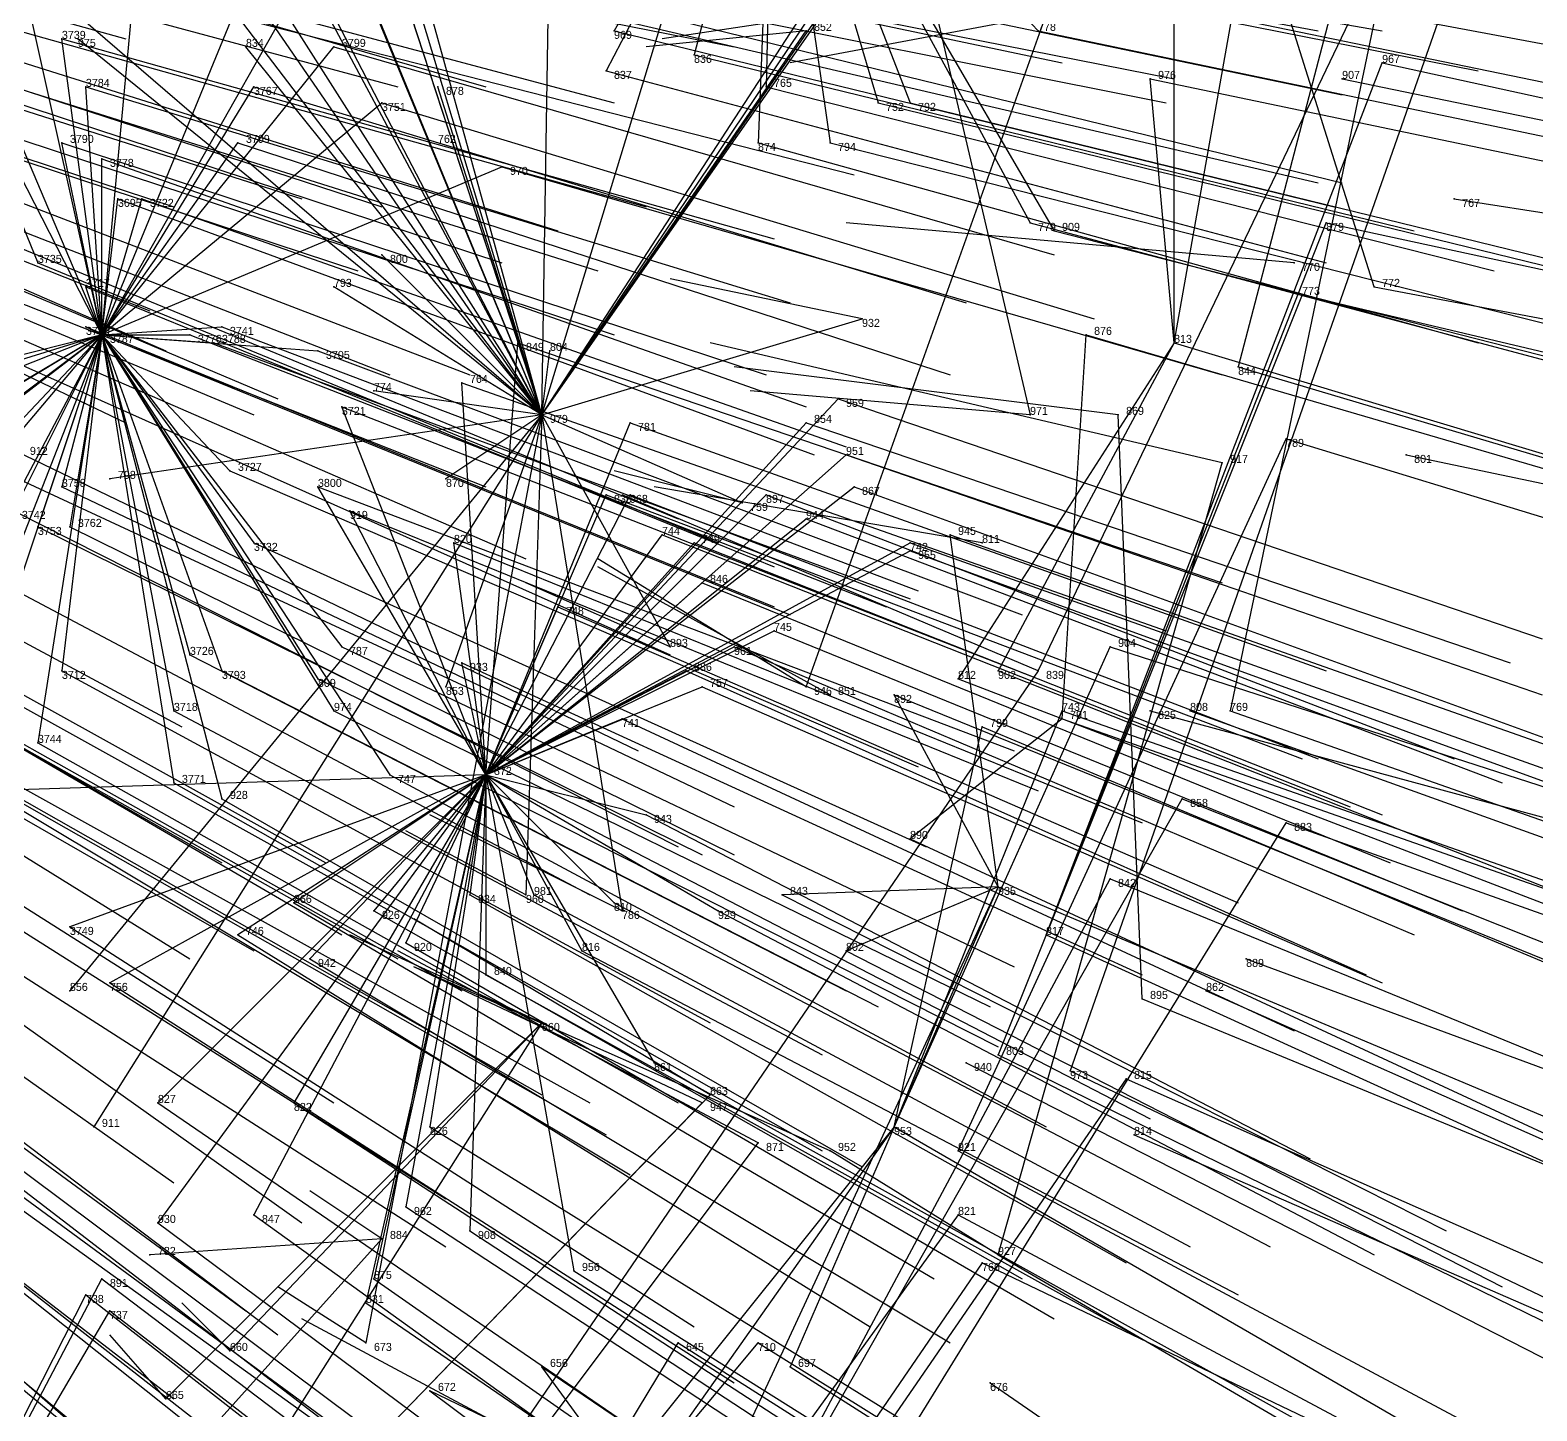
# Model space of a CAD drawing. Extents: x -0.5 to 0.59, y -0.5 to 0.58.
# Drawn here: x 0.304 to 0.4923, y -0.2595 to -0.0869 of the extents above; entities that cross this region are included whole.
import ezdxf

# ---------------------------------------------------------------- set-up
doc = ezdxf.new("R2010")
doc.units = 0
for name, color, linetype in [('Clients', 3, 'CONTINUOUS'), ('Facilities', 3, 'CONTINUOUS'), ('Facilities_lines', 3, 'CONTINUOUS'), ('Normals', 1, 'CONTINUOUS'), ('Source_points', 5, 'CONTINUOUS'), ('Text', 3, 'CONTINUOUS')]:
    doc.layers.add(name, color=color, linetype=linetype)

msp = doc.modelspace()

# ---------------------------------------------------------------- linework, layer by layer
at = {"layer": 'Clients', "color": 5}
for p in [(0.308, -0.088, -0.801), (0.31, -0.088, -1.25), (0.377, -0.087, -0.967), (0.401, -0.087, -1.25), (0.43, -0.087, -1.097), (0.331, -0.089, -1.25), (0.342, -0.089, -0.884), (0.387, -0.09, -0.992), (0.376, -0.092, -0.969), (0.473, -0.091, -1.204), (0.311, -0.094, -0.811), (0.332, -0.094, -0.862), (0.355, -0.094, -1.25), (0.396, -0.094, -1.018), (0.444, -0.093, -1.134), (0.348, -0.096, -0.902), (0.41, -0.096, -1.054), (0.414, -0.096, -1.063), (0.308, -0.101, -0.811), (0.33, -0.101, -0.863), (0.354, -0.101, -1.25), (0.395, -0.101, -1.019), (0.404, -0.101, -1.042), (0.313, -0.103, -0.825), (0.363, -0.104, -0.946), (0.315, -0.108, -0.832), (0.318, -0.108, -0.84), (0.429, -0.111, -1.109), (0.466, -0.111, -1.197), (0.432, -0.112, -1.116), (0.305, -0.116, -0.815), (0.348, -0.115, -1.25), (0.311, -0.119, -0.831), (0.342, -0.119, -1.25), (0.311, -0.124, -0.837), (0.328, -0.124, -0.877), (0.408, -0.123, -1.25), (0.324, -0.125, -0.869), (0.327, -0.126, -0.876), (0.365, -0.126, -0.966), (0.436, -0.125, -1.134), (0.34, -0.127, -0.908), (0.369, -0.127, -1.25), (0.455, -0.129, -1.182), (0.358, -0.131, -0.953), (0.347, -0.132, -1.25), (0.405, -0.133, -1.067), (0.343, -0.134, -0.92), (0.429, -0.135, -1.25), (0.44, -0.135, -1.25), (0.379, -0.136, -1.007), (0.401, -0.136, -1.058), (0.461, -0.138, -1.203), (0.406, -0.14, -1.073), (0.453, -0.141, -1.25), (0.314, -0.143, -1.25), (0.329, -0.142, -0.897), (0.356, -0.143, -1.25), (0.308, -0.144, -0.85), (0.34, -0.144, -0.923), (0.407, -0.144, -1.081), (0.376, -0.145, -1.008), (0.379, -0.145, -1.014), (0.393, -0.146, -1.25), (0.396, -0.145, -1.053), (0.344, -0.147, -0.935), (0.401, -0.148, -1.068), (0.305, -0.149, -0.848), (0.309, -0.149, -0.858), (0.383, -0.15, -1.028), (0.419, -0.15, -1.113), (0.332, -0.151, -0.911), (0.357, -0.151, -0.969), (0.387, -0.151, -1.039), (0.414, -0.151, -1.101), (0.414, -0.152, -1.104), (0.388, -0.156, -1.046), (0.37, -0.159, -1.008), (0.397, -0.162, -1.071), (0.324, -0.165, -0.908), (0.343, -0.164, -0.951), (0.384, -0.164, -1.25), (0.392, -0.164, -1.061), (0.439, -0.164, -1.171), (0.308, -0.167, -0.876), (0.328, -0.167, -0.92), (0.358, -0.166, -0.987), (0.386, -0.167, -1.052), (0.425, -0.167, -1.141), (0.34, -0.168, -0.948), (0.356, -0.169, -1.25), (0.388, -0.169, -1.059), (0.42, -0.168, -1.13), (0.412, -0.17, -1.114), (0.322, -0.172, -0.911), (0.342, -0.172, -0.957), (0.378, -0.173, -1.039), (0.433, -0.172, -1.164), (0.454, -0.172, -1.212), (0.423, -0.174, -1.144), (0.305, -0.176, -0.88), (0.349, -0.18, -0.982), (0.322, -0.181, -0.923), (0.328, -0.183, -0.939), (0.448, -0.183, -1.211), (0.381, -0.185, -1.059), (0.461, -0.186, -1.244), (0.414, -0.188, -1.137), (0.439, -0.193, -1.199), (0.359, -0.195, -1.022), (0.366, -0.195, -1.25), (0.367, -0.195, -1.038), (0.398, -0.195, -1.109), (0.337, -0.196, -0.973), (0.347, -0.197, -0.999), (0.377, -0.196, -1.062), (0.378, -0.197, -1.25), (0.39, -0.197, -1.091), (0.309, -0.199, -0.918), (0.33, -0.2, -0.965), (0.351, -0.201, -1.012), (0.339, -0.203, -0.988), (0.373, -0.202, -1.059), (0.406, -0.202, -1.133), (0.361, -0.205, -1.038), (0.309, -0.207, -1.25), (0.314, -0.206, -0.939), (0.382, -0.216, -1.097), (0.425, -0.215, -1.191), (0.434, -0.217, -1.213), (0.389, -0.22, -1.25), (0.32, -0.221, -0.971), (0.337, -0.221, -1.006), (0.388, -0.221, -1.25), (0.312, -0.224, -1.25), (0.354, -0.224, -1.047), (0.395, -0.226, -1.25), (0.404, -0.227, -1.25), (0.332, -0.235, -1.017), (0.351, -0.234, -1.056), (0.32, -0.236, -0.993), (0.359, -0.237, -1.076), (0.319, -0.24, -1.25), (0.372, -0.242, -1.109), (0.313, -0.243, -0.991), (0.347, -0.243, -1.058), (0.311, -0.245, -0.99), (0.346, -0.246, -1.06), (0.314, -0.247, -0.999), (0.329, -0.252, -1.25), (0.346, -0.251, -1.25), (0.385, -0.251, -1.15), (0.395, -0.251, -1.169), (0.368, -0.254, -1.119), (0.399, -0.254, -1.183), (0.354, -0.257, -1.093), (0.321, -0.258, -1.25)]:
    msp.add_point(p, dxfattribs=at)
at = {"layer": 'Facilities', "color": 3}
for p in [(0.468, -0.093, -1.192), (0.482, -0.108, -1.236), (0.462, -0.116, -1.25), (0.463, -0.12, -1.196), (0.472, -0.119, -1.218), (0.313, -0.125, -0.843), (0.447, -0.126, -1.161), (0.368, -0.135, -1.25), (0.476, -0.14, -1.241), (0.423, -0.151, -1.25), (0.43, -0.167, -1.25), (0.401, -0.169, -1.25), (0.404, -0.17, -1.25), (0.433, -0.173, -1.166), (0.444, -0.172, -1.191), (0.449, -0.172, -1.25), (0.361, -0.18, -1.008), (0.425, -0.194, -1.167), (0.431, -0.2, -1.187), (0.456, -0.203, -1.247), (0.451, -0.207, -1.25), (0.443, -0.208, -1.224), (0.368, -0.211, -1.25), (0.421, -0.216, -1.184), (0.441, -0.218, -1.23), (0.412, -0.224, -1.172), (0.442, -0.225, -1.238), (0.42, -0.227, -1.192), (0.42, -0.235, -1.203), (0.348, -0.238, -1.25), (0.423, -0.241, -1.25), (0.425, -0.24, -1.219), (0.424, -0.256, -1.238)]:
    msp.add_point(p, dxfattribs=at)
at = {"layer": 'Facilities_lines', "color": 3}
for p, q in [((0.368, -0.135, -1.25), (0.309, 0.045, -1.25)), ((0.368, -0.135, -1.25), (0.285, 0.02, -1.25)), ((0.393, 0.019, -1.25), (0.429, -0.135, -1.25)), ((0.368, -0.135, -1.25), (0.293, 0.009, -1.25)), ((0.368, -0.135, -1.25), (0.313, -0.002, -1.25)), ((0.368, -0.135, -1.25), (0.324, -0.028, -1.25)), ((0.482, -0.038, -1.209), (0.454, -0.172, -1.212)), ((0.478, -0.041, -1.198), (0.455, -0.129, -1.182)), ((0.43, -0.167, -1.25), (0.487, -0.048, -1.224)), ((0.368, -0.135, -1.25), (0.342, -0.049, -1.25)), ((0.472, -0.119, -1.218), (0.45, -0.049, -1.25)), ((0.313, -0.125, -0.843), (0.343, -0.052, -0.868)), ((0.397, -0.052, -1.002), (0.376, -0.092, -0.969)), ((0.397, -0.052, -1.002), (0.377, -0.087, -0.967)), ((0.397, -0.052, -1.002), (0.387, -0.09, -0.992)), ((0.397, -0.052, -1.002), (0.395, -0.101, -1.019)), ((0.397, -0.052, -1.002), (0.396, -0.094, -1.018)), ((0.397, -0.052, -1.002), (0.41, -0.096, -1.054)), ((0.397, -0.052, -1.002), (0.43, -0.087, -1.097)), ((0.397, -0.052, -1.002), (0.429, -0.111, -1.109)), ((0.397, -0.052, -1.002), (0.414, -0.096, -1.063)), ((0.397, -0.052, -1.002), (0.404, -0.101, -1.042)), ((0.397, -0.052, -1.002), (0.432, -0.112, -1.116)), ((0.368, -0.135, -1.25), (0.347, -0.059, -1.25)), ((0.488, -0.063, -1.23), (0.434, -0.217, -1.213)), ((0.447, -0.126, -1.161), (0.458, -0.064, -1.155)), ((0.313, -0.125, -0.843), (0.288, -0.066, -0.738)), ((0.368, -0.135, -1.25), (0.389, -0.066, -1.25)), ((0.313, -0.125, -0.843), (0.301, -0.071, -0.773)), ((0.287, -0.072, -0.739), (0.305, -0.116, -0.815)), ((0.313, -0.125, -0.843), (0.343, -0.072, -0.876)), ((0.368, -0.135, -1.25), (0.369, -0.072, -1.25)), ((0.368, -0.135, -1.25), (0.326, -0.074, -1.25)), ((0.368, -0.135, -1.25), (0.407, -0.075, -1.25)), ((0.368, -0.135, -1.25), (0.323, -0.076, -1.25)), ((0.368, -0.135, -1.25), (0.407, -0.077, -1.25)), ((0.368, -0.135, -1.25), (0.303, -0.079, -1.25)), ((0.368, -0.135, -1.25), (0.333, -0.08, -1.25)), ((0.447, -0.126, -1.161), (0.447, -0.08, -1.136)), ((0.313, -0.125, -0.843), (0.317, -0.082, -0.818)), ((0.313, -0.125, -0.843), (0.292, -0.084, -0.759)), ((0.368, -0.135, -1.25), (0.351, -0.083, -1.25)), ((0.368, -0.135, -1.25), (0.404, -0.083, -1.25)), ((0.368, -0.135, -1.25), (0.403, -0.085, -1.25)), ((0.401, -0.169, -1.25), (0.431, -0.085, -1.25)), ((0.313, -0.125, -0.843), (0.308, -0.088, -0.801)), ((0.368, -0.135, -1.25), (0.31, -0.088, -1.25)), ((0.368, -0.135, -1.25), (0.401, -0.087, -1.25)), ((0.313, -0.125, -0.843), (0.342, -0.089, -0.884)), ((0.368, -0.135, -1.25), (0.331, -0.089, -1.25)), ((0.431, -0.2, -1.187), (0.473, -0.091, -1.204)), ((0.313, -0.125, -0.843), (0.311, -0.094, -0.811)), ((0.313, -0.125, -0.843), (0.332, -0.094, -0.862)), ((0.368, -0.135, -1.25), (0.355, -0.094, -1.25)), ((0.447, -0.126, -1.161), (0.444, -0.093, -1.134)), ((0.313, -0.125, -0.843), (0.348, -0.096, -0.902)), ((0.313, -0.125, -0.843), (0.308, -0.101, -0.811)), ((0.313, -0.125, -0.843), (0.33, -0.101, -0.863)), ((0.368, -0.135, -1.25), (0.354, -0.101, -1.25)), ((0.313, -0.125, -0.843), (0.313, -0.103, -0.825)), ((0.313, -0.125, -0.843), (0.363, -0.104, -0.946)), ((0.313, -0.125, -0.843), (0.318, -0.108, -0.84)), ((0.313, -0.125, -0.843), (0.315, -0.108, -0.832)), ((0.431, -0.2, -1.187), (0.466, -0.111, -1.197)), ((0.368, -0.135, -1.25), (0.348, -0.115, -1.25)), ((0.313, -0.125, -0.843), (0.311, -0.119, -0.831)), ((0.368, -0.135, -1.25), (0.342, -0.119, -1.25)), ((0.463, -0.12, -1.196), (0.425, -0.215, -1.191)), ((0.313, -0.125, -0.843), (0.311, -0.124, -0.837)), ((0.313, -0.125, -0.843), (0.328, -0.124, -0.877)), ((0.368, -0.135, -1.25), (0.408, -0.123, -1.25)), ((0.313, -0.125, -0.843), (0.248, -0.145, -0.719)), ((0.313, -0.125, -0.843), (0.26, -0.146, -0.746)), ((0.313, -0.125, -0.843), (0.264, -0.154, -0.763)), ((0.313, -0.125, -0.843), (0.268, -0.152, -0.772)), ((0.313, -0.125, -0.843), (0.27, -0.158, -0.781)), ((0.313, -0.125, -0.843), (0.278, -0.162, -0.804)), ((0.313, -0.125, -0.843), (0.281, -0.133, -0.778)), ((0.313, -0.125, -0.843), (0.287, -0.174, -0.84)), ((0.313, -0.125, -0.843), (0.291, -0.151, -0.821)), ((0.313, -0.125, -0.843), (0.293, -0.176, -0.855)), ((0.313, -0.125, -0.843), (0.295, -0.179, -0.863)), ((0.313, -0.125, -0.843), (0.297, -0.137, -0.817)), ((0.313, -0.125, -0.843), (0.302, -0.147, -0.841)), ((0.313, -0.125, -0.843), (0.305, -0.176, -0.88)), ((0.313, -0.125, -0.843), (0.305, -0.149, -0.848)), ((0.313, -0.125, -0.843), (0.308, -0.167, -0.876)), ((0.313, -0.125, -0.843), (0.308, -0.144, -0.85)), ((0.313, -0.125, -0.843), (0.309, -0.149, -0.858)), ((0.313, -0.125, -0.843), (0.349, -0.18, -0.982)), ((0.313, -0.125, -0.843), (0.328, -0.183, -0.939)), ((0.313, -0.125, -0.843), (0.342, -0.172, -0.957)), ((0.313, -0.125, -0.843), (0.34, -0.127, -0.908)), ((0.313, -0.125, -0.843), (0.322, -0.181, -0.923)), ((0.313, -0.125, -0.843), (0.343, -0.164, -0.951)), ((0.313, -0.125, -0.843), (0.34, -0.168, -0.948)), ((0.313, -0.125, -0.843), (0.322, -0.172, -0.911)), ((0.313, -0.125, -0.843), (0.324, -0.165, -0.908)), ((0.313, -0.125, -0.843), (0.329, -0.142, -0.897)), ((0.313, -0.125, -0.843), (0.332, -0.151, -0.911)), ((0.313, -0.125, -0.843), (0.324, -0.125, -0.869)), ((0.313, -0.125, -0.843), (0.327, -0.126, -0.876)), ((0.313, -0.125, -0.843), (0.328, -0.167, -0.92)), ((0.361, -0.18, -1.008), (0.365, -0.126, -0.966)), ((0.447, -0.126, -1.161), (0.42, -0.168, -1.13)), ((0.447, -0.126, -1.161), (0.425, -0.167, -1.141)), ((0.433, -0.173, -1.166), (0.436, -0.125, -1.134)), ((0.368, -0.135, -1.25), (0.369, -0.127, -1.25)), ((0.361, -0.18, -1.008), (0.358, -0.131, -0.953)), ((0.368, -0.135, -1.25), (0.347, -0.132, -1.25)), ((0.361, -0.18, -1.008), (0.405, -0.133, -1.067)), ((0.368, -0.135, -1.25), (0.309, -0.207, -1.25)), ((0.368, -0.135, -1.25), (0.312, -0.224, -1.25)), ((0.368, -0.135, -1.25), (0.314, -0.143, -1.25)), ((0.361, -0.18, -1.008), (0.343, -0.134, -0.92)), ((0.368, -0.135, -1.25), (0.346, -0.251, -1.25)), ((0.368, -0.135, -1.25), (0.356, -0.143, -1.25)), ((0.368, -0.135, -1.25), (0.356, -0.169, -1.25)), ((0.368, -0.135, -1.25), (0.366, -0.195, -1.25)), ((0.368, -0.135, -1.25), (0.378, -0.197, -1.25)), ((0.368, -0.135, -1.25), (0.384, -0.164, -1.25)), ((0.368, -0.135, -1.25), (0.393, -0.146, -1.25)), ((0.443, -0.208, -1.224), (0.44, -0.135, -1.25)), ((0.361, -0.18, -1.008), (0.379, -0.136, -1.007)), ((0.361, -0.18, -1.008), (0.401, -0.136, -1.058)), ((0.42, -0.227, -1.192), (0.461, -0.138, -1.203)), ((0.361, -0.18, -1.008), (0.406, -0.14, -1.073)), ((0.425, -0.24, -1.219), (0.453, -0.141, -1.25)), ((0.361, -0.18, -1.008), (0.34, -0.144, -0.923)), ((0.361, -0.18, -1.008), (0.407, -0.144, -1.081)), ((0.361, -0.18, -1.008), (0.376, -0.145, -1.008)), ((0.361, -0.18, -1.008), (0.396, -0.145, -1.053)), ((0.361, -0.18, -1.008), (0.379, -0.145, -1.014)), ((0.361, -0.18, -1.008), (0.344, -0.147, -0.935)), ((0.361, -0.18, -1.008), (0.401, -0.148, -1.068)), ((0.361, -0.18, -1.008), (0.383, -0.15, -1.028)), ((0.425, -0.194, -1.167), (0.419, -0.15, -1.113)), ((0.361, -0.18, -1.008), (0.357, -0.151, -0.969)), ((0.361, -0.18, -1.008), (0.414, -0.151, -1.101)), ((0.361, -0.18, -1.008), (0.387, -0.151, -1.039)), ((0.361, -0.18, -1.008), (0.414, -0.152, -1.104)), ((0.361, -0.18, -1.008), (0.388, -0.156, -1.046)), ((0.361, -0.18, -1.008), (0.37, -0.159, -1.008)), ((0.361, -0.18, -1.008), (0.397, -0.162, -1.071)), ((0.361, -0.18, -1.008), (0.392, -0.164, -1.061)), ((0.412, -0.224, -1.172), (0.439, -0.164, -1.171)), ((0.43, -0.167, -1.25), (0.348, -0.287, -1.25)), ((0.361, -0.18, -1.008), (0.358, -0.166, -0.987)), ((0.361, -0.18, -1.008), (0.386, -0.167, -1.052)), ((0.361, -0.18, -1.008), (0.388, -0.169, -1.059)), ((0.425, -0.194, -1.167), (0.412, -0.17, -1.114)), ((0.361, -0.18, -1.008), (0.378, -0.173, -1.039)), ((0.412, -0.224, -1.172), (0.433, -0.172, -1.164)), ((0.433, -0.173, -1.166), (0.414, -0.188, -1.137)), ((0.412, -0.224, -1.172), (0.423, -0.174, -1.144)), ((0.361, -0.18, -1.008), (0.299, -0.182, -0.875)), ((0.361, -0.18, -1.008), (0.309, -0.199, -0.918)), ((0.361, -0.18, -1.008), (0.314, -0.206, -0.939)), ((0.361, -0.18, -1.008), (0.32, -0.221, -0.971)), ((0.361, -0.18, -1.008), (0.32, -0.236, -0.993)), ((0.361, -0.18, -1.008), (0.33, -0.2, -0.965)), ((0.361, -0.18, -1.008), (0.332, -0.235, -1.017)), ((0.361, -0.18, -1.008), (0.337, -0.221, -1.006)), ((0.361, -0.18, -1.008), (0.337, -0.196, -0.973)), ((0.361, -0.18, -1.008), (0.339, -0.203, -0.988)), ((0.361, -0.18, -1.008), (0.346, -0.246, -1.06)), ((0.361, -0.18, -1.008), (0.347, -0.243, -1.058)), ((0.361, -0.18, -1.008), (0.347, -0.197, -0.999)), ((0.361, -0.18, -1.008), (0.351, -0.201, -1.012)), ((0.361, -0.18, -1.008), (0.351, -0.234, -1.056)), ((0.361, -0.18, -1.008), (0.354, -0.224, -1.047)), ((0.361, -0.18, -1.008), (0.359, -0.237, -1.076)), ((0.361, -0.18, -1.008), (0.359, -0.195, -1.022)), ((0.361, -0.18, -1.008), (0.377, -0.196, -1.062)), ((0.361, -0.18, -1.008), (0.373, -0.202, -1.059)), ((0.361, -0.18, -1.008), (0.361, -0.205, -1.038)), ((0.361, -0.18, -1.008), (0.382, -0.216, -1.097)), ((0.361, -0.18, -1.008), (0.39, -0.197, -1.091)), ((0.361, -0.18, -1.008), (0.381, -0.185, -1.059)), ((0.361, -0.18, -1.008), (0.372, -0.242, -1.109)), ((0.361, -0.18, -1.008), (0.367, -0.195, -1.038)), ((0.386, -0.292, -1.211), (0.448, -0.183, -1.211)), ((0.369, -0.335, -1.25), (0.461, -0.186, -1.244)), ((0.386, -0.292, -1.211), (0.439, -0.193, -1.199)), ((0.425, -0.194, -1.167), (0.393, -0.263, -1.181)), ((0.425, -0.194, -1.167), (0.398, -0.195, -1.109)), ((0.425, -0.194, -1.167), (0.399, -0.254, -1.183)), ((0.425, -0.194, -1.167), (0.406, -0.202, -1.133)), ((0.368, -0.211, -1.25), (0.304, -0.312, -1.25)), ((0.368, -0.211, -1.25), (0.321, -0.258, -1.25)), ((0.368, -0.211, -1.25), (0.329, -0.252, -1.25)), ((0.441, -0.218, -1.23), (0.359, -0.337, -1.232)), ((0.33, -0.281, -1.25), (0.389, -0.22, -1.25)), ((0.33, -0.281, -1.25), (0.388, -0.221, -1.25)), ((0.412, -0.224, -1.172), (0.364, -0.284, -1.155)), ((0.412, -0.224, -1.172), (0.371, -0.282, -1.166)), ((0.311, -0.338, -1.25), (0.395, -0.226, -1.25)), ((0.425, -0.24, -1.219), (0.404, -0.227, -1.25)), ((0.42, -0.235, -1.203), (0.36, -0.318, -1.201)), ((0.348, -0.238, -1.25), (0.294, -0.298, -1.25)), ((0.348, -0.238, -1.25), (0.319, -0.24, -1.25)), ((0.423, -0.241, -1.25), (0.351, -0.346, -1.232)), ((0.284, -0.298, -1.029), (0.313, -0.243, -0.991)), ((0.284, -0.298, -1.029), (0.311, -0.245, -0.99)), ((0.284, -0.298, -1.029), (0.314, -0.247, -0.999)), ((0.359, -0.294, -1.161), (0.385, -0.251, -1.15)), ((0.359, -0.294, -1.161), (0.395, -0.251, -1.169)), ((0.379, -0.269, -1.163), (0.368, -0.254, -1.119)), ((0.379, -0.269, -1.163), (0.354, -0.257, -1.093))]:
    msp.add_line(p, q, dxfattribs=at)
at = {"layer": 'Normals', "color": 1}
for p, q in [((0.226, -0.063, -0.587), (0.316, -0.088, -0.55)), ((0.271, -0.068, -0.7), (0.361, -0.094, -0.663)), ((0.261, -0.07, -0.675), (0.35, -0.094, -0.637)), ((0.301, -0.071, -0.773), (0.392, -0.089, -0.737)), ((0.374, -0.07, -0.952), (0.465, -0.087, -0.914)), ((0.382, -0.071, -0.971), (0.473, -0.087, -0.934)), ((0.287, -0.072, -0.739), (0.377, -0.096, -0.702)), ((0.343, -0.072, -0.876), (0.433, -0.091, -0.837)), ((0.356, -0.075, -0.91), (0.447, -0.093, -0.872)), ((0.394, -0.074, -1.001), (0.485, -0.092, -0.965)), ((0.404, -0.075, -1.028), (0.496, -0.094, -0.992)), ((0.377, -0.076, -0.962), (0.468, -0.095, -0.924)), ((0.356, -0.078, -0.91), (0.446, -0.096, -0.871)), ((0.234, -0.08, -0.619), (0.322, -0.109, -0.582)), ((0.25, -0.08, -0.656), (0.338, -0.108, -0.619)), ((0.259, -0.08, -0.678), (0.348, -0.109, -0.641)), ((0.447, -0.08, -1.136), (0.538, -0.097, -1.099)), ((0.317, -0.082, -0.818), (0.407, -0.105, -0.781)), ((0.281, -0.084, -0.733), (0.37, -0.112, -0.696)), ((0.292, -0.084, -0.759), (0.381, -0.109, -0.722)), ((0.378, -0.084, -0.968), (0.468, -0.106, -0.93)), ((0.375, -0.085, -0.961), (0.465, -0.106, -0.924)), ((0.403, -0.085, -1.25), (0.383, -0.088, -1.152)), ((0.431, -0.085, -1.25), (0.399, -0.091, -1.155)), ((0.233, -0.088, -0.622), (0.319, -0.122, -0.585)), ((0.257, -0.088, -0.68), (0.345, -0.117, -0.642)), ((0.275, -0.087, -0.721), (0.363, -0.116, -0.683)), ((0.308, -0.088, -0.801), (0.397, -0.113, -0.764)), ((0.31, -0.088, -1.25), (0.31, -0.088, -1.15)), ((0.377, -0.087, -0.967), (0.467, -0.109, -0.93)), ((0.401, -0.087, -1.25), (0.381, -0.089, -1.152)), ((0.43, -0.087, -1.097), (0.521, -0.106, -1.06)), ((0.236, -0.09, -0.631), (0.321, -0.127, -0.595)), ((0.286, -0.089, -0.749), (0.375, -0.117, -0.712)), ((0.331, -0.089, -1.25), (0.331, -0.089, -1.15)), ((0.342, -0.089, -0.884), (0.432, -0.115, -0.847)), ((0.387, -0.09, -0.992), (0.477, -0.112, -0.956)), ((0.376, -0.092, -0.969), (0.466, -0.116, -0.931)), ((0.473, -0.091, -1.204), (0.569, -0.112, -1.218)), ((0.311, -0.094, -0.811), (0.399, -0.121, -0.774)), ((0.332, -0.094, -0.862), (0.421, -0.121, -0.826)), ((0.355, -0.094, -1.25), (0.355, -0.094, -1.15)), ((0.396, -0.094, -1.018), (0.487, -0.117, -0.982)), ((0.444, -0.093, -1.134), (0.535, -0.112, -1.097)), ((0.468, -0.093, -1.192), (0.565, -0.113, -1.202)), ((0.232, -0.096, -0.629), (0.316, -0.136, -0.592)), ((0.262, -0.096, -0.699), (0.349, -0.13, -0.662)), ((0.289, -0.096, -0.761), (0.377, -0.125, -0.723)), ((0.348, -0.096, -0.902), (0.437, -0.123, -0.866)), ((0.41, -0.096, -1.054), (0.5, -0.118, -1.016)), ((0.414, -0.096, -1.063), (0.504, -0.118, -1.026)), ((0.25, -0.097, -0.67), (0.335, -0.133, -0.633)), ((0.273, -0.097, -0.723), (0.359, -0.13, -0.685)), ((0.246, -0.099, -0.664), (0.332, -0.135, -0.627)), ((0.308, -0.101, -0.811), (0.396, -0.13, -0.773)), ((0.33, -0.101, -0.863), (0.419, -0.13, -0.827)), ((0.354, -0.101, -1.25), (0.354, -0.101, -1.15)), ((0.395, -0.101, -1.019), (0.485, -0.126, -0.982)), ((0.404, -0.101, -1.042), (0.495, -0.124, -1.006)), ((0.313, -0.103, -0.825), (0.401, -0.134, -0.788)), ((0.363, -0.104, -0.946), (0.453, -0.13, -0.908)), ((0.315, -0.108, -0.832), (0.402, -0.14, -0.795)), ((0.318, -0.108, -0.84), (0.406, -0.139, -0.803)), ((0.482, -0.108, -1.236), (0.553, -0.119, -1.306)), ((0.275, -0.11, -0.74), (0.361, -0.144, -0.702)), ((0.462, -0.116, -1.25), (0.406, -0.111, -1.168)), ((0.429, -0.111, -1.109), (0.519, -0.135, -1.071)), ((0.466, -0.111, -1.197), (0.563, -0.132, -1.2)), ((0.432, -0.112, -1.116), (0.522, -0.135, -1.078)), ((0.3, -0.113, -0.801), (0.385, -0.148, -0.762)), ((0.281, -0.116, -0.76), (0.366, -0.153, -0.722)), ((0.305, -0.116, -0.815), (0.39, -0.151, -0.778)), ((0.348, -0.115, -1.25), (0.348, -0.115, -1.15)), ((0.408, -0.123, -1.25), (0.384, -0.118, -1.153)), ((0.311, -0.119, -0.831), (0.397, -0.154, -0.794)), ((0.342, -0.119, -1.25), (0.342, -0.119, -1.15)), ((0.463, -0.12, -1.196), (0.56, -0.143, -1.202)), ((0.472, -0.119, -1.218), (0.567, -0.137, -1.246)), ((0.311, -0.124, -0.837), (0.397, -0.159, -0.799)), ((0.328, -0.124, -0.877), (0.415, -0.157, -0.84)), ((0.313, -0.125, -0.843), (0.399, -0.16, -0.806)), ((0.324, -0.125, -0.869), (0.411, -0.159, -0.833)), ((0.327, -0.126, -0.876), (0.414, -0.158, -0.84)), ((0.365, -0.126, -0.966), (0.453, -0.156, -0.929)), ((0.453, -0.141, -1.25), (0.389, -0.126, -1.175)), ((0.436, -0.125, -1.134), (0.525, -0.151, -1.097)), ((0.447, -0.126, -1.161), (0.54, -0.154, -1.136)), ((0.299, -0.127, -0.813), (0.384, -0.165, -0.775)), ((0.34, -0.127, -0.908), (0.428, -0.16, -0.872)), ((0.369, -0.127, -1.25), (0.369, -0.127, -1.15)), ((0.44, -0.135, -1.25), (0.392, -0.129, -1.163)), ((0.455, -0.129, -1.182), (0.549, -0.157, -1.163)), ((0.241, -0.13, -0.686), (0.323, -0.174, -0.648)), ((0.358, -0.131, -0.953), (0.446, -0.162, -0.916)), ((0.281, -0.133, -0.778), (0.365, -0.172, -0.739)), ((0.347, -0.132, -1.25), (0.347, -0.132, -1.15)), ((0.429, -0.135, -1.25), (0.394, -0.132, -1.156)), ((0.405, -0.133, -1.067), (0.493, -0.163, -1.029)), ((0.343, -0.134, -0.92), (0.43, -0.168, -0.884)), ((0.368, -0.135, -1.25), (0.368, -0.135, -1.15)), ((0.297, -0.137, -0.817), (0.38, -0.177, -0.78)), ((0.379, -0.136, -1.007), (0.466, -0.167, -0.969)), ((0.401, -0.136, -1.058), (0.489, -0.166, -1.021)), ((0.461, -0.138, -1.203), (0.556, -0.167, -1.195)), ((0.406, -0.14, -1.073), (0.493, -0.17, -1.036)), ((0.476, -0.14, -1.241), (0.557, -0.157, -1.299)), ((0.314, -0.143, -1.25), (0.314, -0.143, -1.15)), ((0.329, -0.142, -0.897), (0.415, -0.179, -0.86)), ((0.356, -0.143, -1.25), (0.356, -0.143, -1.15)), ((0.393, -0.146, -1.25), (0.377, -0.142, -1.151)), ((0.308, -0.144, -0.85), (0.392, -0.184, -0.812)), ((0.34, -0.144, -0.923), (0.427, -0.177, -0.886)), ((0.423, -0.151, -1.25), (0.382, -0.144, -1.159)), ((0.407, -0.144, -1.081), (0.495, -0.176, -1.043)), ((0.248, -0.145, -0.719), (0.328, -0.191, -0.68)), ((0.26, -0.146, -0.746), (0.341, -0.191, -0.708)), ((0.376, -0.145, -1.008), (0.463, -0.178, -0.971)), ((0.43, -0.167, -1.25), (0.378, -0.145, -1.167)), ((0.379, -0.145, -1.014), (0.465, -0.178, -0.976)), ((0.396, -0.145, -1.053), (0.482, -0.178, -1.015)), ((0.302, -0.147, -0.841), (0.385, -0.189, -0.804)), ((0.344, -0.147, -0.935), (0.43, -0.182, -0.899)), ((0.401, -0.148, -1.068), (0.488, -0.181, -1.031)), ((0.305, -0.149, -0.848), (0.388, -0.19, -0.81)), ((0.309, -0.149, -0.858), (0.392, -0.19, -0.82)), ((0.383, -0.15, -1.028), (0.469, -0.184, -0.99)), ((0.419, -0.15, -1.113), (0.507, -0.181, -1.077)), ((0.268, -0.152, -0.772), (0.349, -0.197, -0.734)), ((0.291, -0.151, -0.821), (0.374, -0.195, -0.784)), ((0.332, -0.151, -0.911), (0.416, -0.189, -0.874)), ((0.357, -0.151, -0.969), (0.443, -0.186, -0.932)), ((0.387, -0.151, -1.039), (0.473, -0.185, -1)), ((0.414, -0.151, -1.101), (0.501, -0.182, -1.064)), ((0.414, -0.152, -1.104), (0.502, -0.184, -1.067)), ((0.245, -0.154, -0.725), (0.324, -0.203, -0.686)), ((0.264, -0.154, -0.763), (0.343, -0.2, -0.725)), ((0.401, -0.169, -1.25), (0.375, -0.153, -1.155)), ((0.404, -0.17, -1.25), (0.375, -0.154, -1.156)), ((0.252, -0.156, -0.74), (0.332, -0.202, -0.702)), ((0.384, -0.164, -1.25), (0.366, -0.156, -1.152)), ((0.388, -0.156, -1.046), (0.474, -0.191, -1.008)), ((0.27, -0.158, -0.781), (0.35, -0.203, -0.742)), ((0.37, -0.159, -1.008), (0.455, -0.196, -0.97)), ((0.278, -0.162, -0.804), (0.358, -0.207, -0.766)), ((0.397, -0.162, -1.071), (0.483, -0.197, -1.033)), ((0.324, -0.165, -0.908), (0.406, -0.207, -0.87)), ((0.343, -0.164, -0.951), (0.427, -0.204, -0.914)), ((0.392, -0.164, -1.061), (0.477, -0.2, -1.024)), ((0.439, -0.164, -1.171), (0.532, -0.194, -1.15)), ((0.308, -0.167, -0.876), (0.389, -0.211, -0.838)), ((0.328, -0.167, -0.92), (0.41, -0.209, -0.882)), ((0.358, -0.166, -0.987), (0.443, -0.205, -0.95)), ((0.386, -0.167, -1.052), (0.471, -0.205, -1.015)), ((0.425, -0.167, -1.141), (0.511, -0.201, -1.104)), ((0.34, -0.168, -0.948), (0.424, -0.209, -0.912)), ((0.356, -0.169, -1.25), (0.356, -0.169, -1.15)), ((0.388, -0.169, -1.059), (0.473, -0.206, -1.021)), ((0.42, -0.168, -1.13), (0.506, -0.201, -1.093)), ((0.263, -0.171, -0.786), (0.342, -0.221, -0.748)), ((0.412, -0.17, -1.114), (0.498, -0.205, -1.077)), ((0.322, -0.172, -0.911), (0.403, -0.215, -0.874)), ((0.342, -0.172, -0.957), (0.425, -0.214, -0.92)), ((0.378, -0.173, -1.039), (0.462, -0.212, -1.001)), ((0.433, -0.172, -1.164), (0.524, -0.204, -1.139)), ((0.433, -0.173, -1.166), (0.524, -0.205, -1.141)), ((0.444, -0.172, -1.191), (0.54, -0.198, -1.181)), ((0.449, -0.172, -1.25), (0.527, -0.2, -1.306)), ((0.454, -0.172, -1.212), (0.548, -0.205, -1.216)), ((0.287, -0.174, -0.84), (0.368, -0.22, -0.802)), ((0.423, -0.174, -1.144), (0.509, -0.21, -1.107)), ((0.293, -0.176, -0.855), (0.374, -0.221, -0.817)), ((0.305, -0.176, -0.88), (0.385, -0.221, -0.842)), ((0.247, -0.178, -0.76), (0.322, -0.231, -0.722)), ((0.295, -0.179, -0.863), (0.376, -0.225, -0.826)), ((0.349, -0.18, -0.982), (0.431, -0.224, -0.945)), ((0.361, -0.18, -1.008), (0.444, -0.223, -0.972)), ((0.262, -0.182, -0.799), (0.338, -0.236, -0.762)), ((0.299, -0.182, -0.875), (0.379, -0.23, -0.838)), ((0.322, -0.181, -0.923), (0.403, -0.227, -0.887)), ((0.277, -0.183, -0.83), (0.356, -0.233, -0.794)), ((0.328, -0.183, -0.939), (0.408, -0.229, -0.901)), ((0.448, -0.183, -1.211), (0.541, -0.22, -1.219)), ((0.378, -0.197, -1.25), (0.354, -0.185, -1.154)), ((0.381, -0.185, -1.059), (0.464, -0.228, -1.023)), ((0.461, -0.186, -1.244), (0.551, -0.218, -1.275)), ((0.366, -0.195, -1.25), (0.351, -0.187, -1.152)), ((0.414, -0.188, -1.137), (0.498, -0.227, -1.1)), ((0.278, -0.189, -0.84), (0.356, -0.239, -0.803)), ((0.256, -0.192, -0.8), (0.331, -0.247, -0.763)), ((0.439, -0.193, -1.199), (0.532, -0.231, -1.193)), ((0.261, -0.194, -0.813), (0.335, -0.25, -0.776)), ((0.359, -0.195, -1.022), (0.441, -0.241, -0.986)), ((0.367, -0.195, -1.038), (0.449, -0.239, -1.002)), ((0.398, -0.195, -1.109), (0.481, -0.237, -1.071)), ((0.425, -0.194, -1.167), (0.513, -0.231, -1.139)), ((0.337, -0.196, -0.973), (0.417, -0.243, -0.936)), ((0.347, -0.197, -0.999), (0.428, -0.243, -0.962)), ((0.377, -0.196, -1.062), (0.459, -0.239, -1.026)), ((0.39, -0.197, -1.091), (0.472, -0.24, -1.054)), ((0.309, -0.199, -0.918), (0.387, -0.249, -0.881)), ((0.389, -0.22, -1.25), (0.352, -0.198, -1.16)), ((0.248, -0.201, -0.798), (0.322, -0.258, -0.761)), ((0.33, -0.2, -0.965), (0.409, -0.249, -0.927)), ((0.368, -0.211, -1.25), (0.344, -0.2, -1.154)), ((0.351, -0.201, -1.012), (0.432, -0.248, -0.976)), ((0.431, -0.2, -1.187), (0.521, -0.241, -1.174)), ((0.339, -0.203, -0.988), (0.419, -0.251, -0.951)), ((0.395, -0.226, -1.25), (0.35, -0.202, -1.164)), ((0.373, -0.202, -1.059), (0.455, -0.245, -1.023)), ((0.406, -0.202, -1.133), (0.488, -0.244, -1.096)), ((0.456, -0.203, -1.247), (0.54, -0.234, -1.291)), ((0.388, -0.221, -1.25), (0.352, -0.204, -1.158)), ((0.404, -0.227, -1.25), (0.352, -0.204, -1.168)), ((0.361, -0.205, -1.038), (0.442, -0.25, -1.001)), ((0.309, -0.207, -1.25), (0.309, -0.207, -1.15)), ((0.314, -0.206, -0.939), (0.392, -0.256, -0.902)), ((0.451, -0.207, -1.25), (0.528, -0.241, -1.305)), ((0.272, -0.208, -0.855), (0.345, -0.264, -0.817)), ((0.443, -0.208, -1.224), (0.533, -0.245, -1.249)), ((0.277, -0.21, -0.869), (0.352, -0.266, -0.832)), ((0.267, -0.216, -0.86), (0.34, -0.274, -0.823)), ((0.382, -0.216, -1.097), (0.463, -0.261, -1.06)), ((0.421, -0.216, -1.184), (0.509, -0.261, -1.17)), ((0.425, -0.215, -1.191), (0.515, -0.259, -1.187)), ((0.283, -0.218, -0.894), (0.358, -0.273, -0.857)), ((0.434, -0.217, -1.213), (0.524, -0.26, -1.216)), ((0.441, -0.218, -1.23), (0.527, -0.256, -1.265)), ((0.257, -0.219, -0.844), (0.329, -0.278, -0.807)), ((0.32, -0.221, -0.971), (0.396, -0.273, -0.934)), ((0.337, -0.221, -1.006), (0.414, -0.271, -0.969)), ((0.312, -0.224, -1.25), (0.312, -0.224, -1.15)), ((0.354, -0.224, -1.047), (0.433, -0.273, -1.011)), ((0.412, -0.224, -1.172), (0.495, -0.272, -1.144)), ((0.29, -0.225, -0.917), (0.365, -0.279, -0.881)), ((0.442, -0.225, -1.238), (0.527, -0.262, -1.273)), ((0.42, -0.227, -1.192), (0.508, -0.274, -1.188)), ((0.347, -0.294, -1.137), (0.277, -0.233, -1.174)), ((0.348, -0.238, -1.25), (0.339, -0.232, -1.151)), ((0.332, -0.235, -1.017), (0.407, -0.289, -0.98)), ((0.351, -0.234, -1.056), (0.429, -0.285, -1.019)), ((0.42, -0.235, -1.203), (0.508, -0.282, -1.203)), ((0.32, -0.236, -0.993), (0.394, -0.291, -0.956)), ((0.359, -0.237, -1.076), (0.437, -0.288, -1.039)), ((0.283, -0.239, -0.925), (0.354, -0.298, -0.888)), ((0.297, -0.239, -0.952), (0.37, -0.296, -0.915)), ((0.319, -0.24, -1.25), (0.319, -0.24, -1.15)), ((0.423, -0.241, -1.25), (0.492, -0.274, -1.315)), ((0.425, -0.24, -1.219), (0.509, -0.289, -1.242)), ((0.372, -0.242, -1.109), (0.45, -0.291, -1.072)), ((0.313, -0.243, -0.991), (0.387, -0.299, -0.954)), ((0.346, -0.251, -1.25), (0.335, -0.244, -1.151)), ((0.347, -0.243, -1.058), (0.423, -0.296, -1.021)), ((0.311, -0.245, -0.99), (0.384, -0.302, -0.952)), ((0.329, -0.252, -1.25), (0.323, -0.246, -1.15)), ((0.346, -0.246, -1.06), (0.422, -0.298, -1.023)), ((0.314, -0.247, -0.999), (0.388, -0.304, -0.962)), ((0.366, -0.263, -1.25), (0.338, -0.248, -1.155)), ((0.321, -0.258, -1.25), (0.314, -0.25, -1.151)), ((0.385, -0.251, -1.15), (0.464, -0.301, -1.113)), ((0.395, -0.251, -1.169), (0.477, -0.302, -1.145)), ((0.368, -0.254, -1.119), (0.445, -0.306, -1.081)), ((0.399, -0.254, -1.183), (0.481, -0.306, -1.16)), ((0.424, -0.256, -1.238), (0.504, -0.311, -1.26)), ((0.354, -0.257, -1.093), (0.428, -0.312, -1.055))]:
    msp.add_line(p, q, dxfattribs=at)
at = {"layer": 'Source_points', "color": 5}
for p in [(0.308, -0.088, -0.801), (0.31, -0.088, -1.25), (0.377, -0.087, -0.967), (0.401, -0.087, -1.25), (0.43, -0.087, -1.097), (0.331, -0.089, -1.25), (0.342, -0.089, -0.884), (0.387, -0.09, -0.992), (0.376, -0.092, -0.969), (0.473, -0.091, -1.204), (0.311, -0.094, -0.811), (0.332, -0.094, -0.862), (0.355, -0.094, -1.25), (0.396, -0.094, -1.018), (0.444, -0.093, -1.134), (0.468, -0.093, -1.192), (0.348, -0.096, -0.902), (0.41, -0.096, -1.054), (0.414, -0.096, -1.063), (0.308, -0.101, -0.811), (0.33, -0.101, -0.863), (0.354, -0.101, -1.25), (0.395, -0.101, -1.019), (0.404, -0.101, -1.042), (0.313, -0.103, -0.825), (0.363, -0.104, -0.946), (0.315, -0.108, -0.832), (0.318, -0.108, -0.84), (0.482, -0.108, -1.236), (0.429, -0.111, -1.109), (0.466, -0.111, -1.197), (0.432, -0.112, -1.116), (0.305, -0.116, -0.815), (0.348, -0.115, -1.25), (0.462, -0.116, -1.25), (0.311, -0.119, -0.831), (0.342, -0.119, -1.25), (0.463, -0.12, -1.196), (0.472, -0.119, -1.218), (0.311, -0.124, -0.837), (0.328, -0.124, -0.877), (0.408, -0.123, -1.25), (0.313, -0.125, -0.843), (0.324, -0.125, -0.869), (0.327, -0.126, -0.876), (0.365, -0.126, -0.966), (0.436, -0.125, -1.134), (0.447, -0.126, -1.161), (0.34, -0.127, -0.908), (0.369, -0.127, -1.25), (0.455, -0.129, -1.182), (0.358, -0.131, -0.953), (0.347, -0.132, -1.25), (0.405, -0.133, -1.067), (0.343, -0.134, -0.92), (0.368, -0.135, -1.25), (0.429, -0.135, -1.25), (0.44, -0.135, -1.25), (0.379, -0.136, -1.007), (0.401, -0.136, -1.058), (0.461, -0.138, -1.203), (0.406, -0.14, -1.073), (0.453, -0.141, -1.25), (0.476, -0.14, -1.241), (0.314, -0.143, -1.25), (0.329, -0.142, -0.897), (0.356, -0.143, -1.25), (0.308, -0.144, -0.85), (0.34, -0.144, -0.923), (0.407, -0.144, -1.081), (0.376, -0.145, -1.008), (0.379, -0.145, -1.014), (0.393, -0.146, -1.25), (0.396, -0.145, -1.053), (0.344, -0.147, -0.935), (0.401, -0.148, -1.068), (0.305, -0.149, -0.848), (0.309, -0.149, -0.858), (0.383, -0.15, -1.028), (0.419, -0.15, -1.113), (0.332, -0.151, -0.911), (0.357, -0.151, -0.969), (0.387, -0.151, -1.039), (0.414, -0.151, -1.101), (0.414, -0.152, -1.104), (0.423, -0.151, -1.25), (0.388, -0.156, -1.046), (0.37, -0.159, -1.008), (0.397, -0.162, -1.071), (0.324, -0.165, -0.908), (0.343, -0.164, -0.951), (0.384, -0.164, -1.25), (0.392, -0.164, -1.061), (0.439, -0.164, -1.171), (0.308, -0.167, -0.876), (0.328, -0.167, -0.92), (0.358, -0.166, -0.987), (0.386, -0.167, -1.052), (0.425, -0.167, -1.141), (0.43, -0.167, -1.25), (0.34, -0.168, -0.948), (0.356, -0.169, -1.25), (0.388, -0.169, -1.059), (0.401, -0.169, -1.25), (0.42, -0.168, -1.13), (0.404, -0.17, -1.25), (0.412, -0.17, -1.114), (0.322, -0.172, -0.911), (0.342, -0.172, -0.957), (0.378, -0.173, -1.039), (0.433, -0.172, -1.164), (0.433, -0.173, -1.166), (0.444, -0.172, -1.191), (0.449, -0.172, -1.25), (0.454, -0.172, -1.212), (0.423, -0.174, -1.144), (0.305, -0.176, -0.88), (0.349, -0.18, -0.982), (0.361, -0.18, -1.008), (0.322, -0.181, -0.923), (0.328, -0.183, -0.939), (0.448, -0.183, -1.211), (0.381, -0.185, -1.059), (0.461, -0.186, -1.244), (0.414, -0.188, -1.137), (0.439, -0.193, -1.199), (0.359, -0.195, -1.022), (0.366, -0.195, -1.25), (0.367, -0.195, -1.038), (0.398, -0.195, -1.109), (0.425, -0.194, -1.167), (0.337, -0.196, -0.973), (0.347, -0.197, -0.999), (0.377, -0.196, -1.062), (0.378, -0.197, -1.25), (0.39, -0.197, -1.091), (0.309, -0.199, -0.918), (0.33, -0.2, -0.965), (0.351, -0.201, -1.012), (0.431, -0.2, -1.187), (0.339, -0.203, -0.988), (0.373, -0.202, -1.059), (0.406, -0.202, -1.133), (0.456, -0.203, -1.247), (0.361, -0.205, -1.038), (0.309, -0.207, -1.25), (0.314, -0.206, -0.939), (0.451, -0.207, -1.25), (0.443, -0.208, -1.224), (0.368, -0.211, -1.25), (0.382, -0.216, -1.097), (0.421, -0.216, -1.184), (0.425, -0.215, -1.191), (0.434, -0.217, -1.213), (0.441, -0.218, -1.23), (0.389, -0.22, -1.25), (0.32, -0.221, -0.971), (0.337, -0.221, -1.006), (0.388, -0.221, -1.25), (0.312, -0.224, -1.25), (0.354, -0.224, -1.047), (0.412, -0.224, -1.172), (0.442, -0.225, -1.238), (0.395, -0.226, -1.25), (0.404, -0.227, -1.25), (0.42, -0.227, -1.192), (0.332, -0.235, -1.017), (0.351, -0.234, -1.056), (0.42, -0.235, -1.203), (0.32, -0.236, -0.993), (0.359, -0.237, -1.076), (0.348, -0.238, -1.25), (0.319, -0.24, -1.25), (0.423, -0.241, -1.25), (0.425, -0.24, -1.219), (0.372, -0.242, -1.109), (0.313, -0.243, -0.991), (0.347, -0.243, -1.058), (0.311, -0.245, -0.99), (0.346, -0.246, -1.06), (0.314, -0.247, -0.999), (0.329, -0.252, -1.25), (0.346, -0.251, -1.25), (0.385, -0.251, -1.15), (0.395, -0.251, -1.169), (0.368, -0.254, -1.119), (0.399, -0.254, -1.183), (0.424, -0.256, -1.238), (0.354, -0.257, -1.093), (0.321, -0.258, -1.25)]:
    msp.add_point(p, dxfattribs=at)

# ---------------------------------------------------------------- texts
at = {"layer": 'Text', "color": 3}
for s, p in [('852', (0.402, -0.087, -1.25)), ('778', (0.43, -0.087, -1.097)), ('3739', (0.308, -0.088, -0.801)), ('975', (0.31, -0.089, -1.25)), ('834', (0.331, -0.089, -1.25)), ('3799', (0.343, -0.089, -0.884)), ('969', (0.377, -0.088, -0.967)), ('836', (0.387, -0.091, -0.992)), ('967', (0.473, -0.091, -1.204)), ('837', (0.377, -0.093, -0.969)), ('976', (0.445, -0.093, -1.134)), ('907', (0.468, -0.093, -1.192)), ('3784', (0.311, -0.094, -0.811)), ('3767', (0.332, -0.095, -0.862)), ('878', (0.356, -0.095, -1.25)), ('765', (0.397, -0.094, -1.018)), ('3751', (0.348, -0.097, -0.902)), ('752', (0.411, -0.097, -1.054)), ('792', (0.415, -0.097, -1.063)), ('3790', (0.309, -0.101, -0.811)), ('3709', (0.331, -0.101, -0.863)), ('762', (0.355, -0.101, -1.25)), ('874', (0.395, -0.102, -1.019)), ('794', (0.405, -0.102, -1.042)), ('3778', (0.314, -0.104, -0.825)), ('970', (0.364, -0.105, -0.946)), ('3695', (0.315, -0.109, -0.832)), ('3722', (0.319, -0.109, -0.84)), ('767', (0.483, -0.109, -1.236)), ('779', (0.43, -0.112, -1.109)), ('909', (0.433, -0.112, -1.116)), ('879', (0.466, -0.112, -1.197)), ('3735', (0.305, -0.116, -0.815)), ('800', (0.349, -0.116, -1.25)), ('770', (0.463, -0.117, -1.25)), ('3717', (0.311, -0.119, -0.831)), ('793', (0.342, -0.119, -1.25)), ('772', (0.473, -0.119, -1.218)), ('773', (0.463, -0.12, -1.196)), ('3780', (0.311, -0.125, -0.837)), ('3741', (0.329, -0.125, -0.877)), ('932', (0.408, -0.124, -1.25)), ('876', (0.437, -0.125, -1.134)), ('3787', (0.314, -0.126, -0.843)), ('3776', (0.325, -0.126, -0.869)), ('3788', (0.328, -0.126, -0.876)), ('849', (0.366, -0.127, -0.966)), ('804', (0.369, -0.127, -1.25)), ('813', (0.447, -0.126, -1.161)), ('3705', (0.341, -0.128, -0.908)), ('844', (0.455, -0.13, -1.182)), ('774', (0.347, -0.132, -1.25)), ('764', (0.359, -0.131, -0.953)), ('959', (0.406, -0.134, -1.067)), ('3721', (0.343, -0.135, -0.92)), ('979', (0.369, -0.136, -1.25)), ('854', (0.402, -0.136, -1.058)), ('971', (0.429, -0.135, -1.25)), ('869', (0.441, -0.135, -1.25)), ('781', (0.38, -0.137, -1.007)), ('912', (0.304, -0.14, -1.25)), ('951', (0.406, -0.14, -1.073)), ('789', (0.461, -0.139, -1.203)), ('3727', (0.33, -0.142, -0.897)), ('917', (0.454, -0.141, -1.25)), ('801', (0.477, -0.141, -1.241)), ('3758', (0.308, -0.144, -0.85)), ('798', (0.315, -0.143, -1.25)), ('3800', (0.34, -0.144, -0.923)), ('870', (0.356, -0.144, -1.25)), ('835', (0.377, -0.146, -1.008)), ('968', (0.379, -0.146, -1.014)), ('897', (0.396, -0.146, -1.053)), ('867', (0.408, -0.145, -1.081)), ('759', (0.394, -0.147, -1.25)), ('3742', (0.303, -0.148, -0.841)), ('3762', (0.31, -0.149, -0.858)), ('919', (0.344, -0.148, -0.935)), ('944', (0.401, -0.148, -1.068)), ('3753', (0.305, -0.15, -0.848)), ('820', (0.357, -0.151, -0.969)), ('744', (0.383, -0.15, -1.028)), ('749', (0.388, -0.151, -1.039)), ('945', (0.42, -0.15, -1.113)), ('811', (0.423, -0.151, -1.25)), ('3732', (0.332, -0.152, -0.911)), ('742', (0.414, -0.152, -1.101)), ('955', (0.415, -0.153, -1.104)), ('846', (0.389, -0.156, -1.046)), ('748', (0.371, -0.16, -1.008)), ('745', (0.397, -0.162, -1.071)), ('893', (0.384, -0.164, -1.25)), ('904', (0.44, -0.164, -1.171)), ('3726', (0.324, -0.165, -0.908)), ('787', (0.344, -0.165, -0.951)), ('961', (0.392, -0.165, -1.061)), ('3712', (0.308, -0.168, -0.876)), ('3793', (0.328, -0.168, -0.92)), ('933', (0.359, -0.167, -0.987)), ('886', (0.387, -0.167, -1.052)), ('812', (0.42, -0.168, -1.13)), ('902', (0.425, -0.168, -1.141)), ('839', (0.431, -0.168, -1.25)), ('809', (0.34, -0.169, -0.948)), ('853', (0.356, -0.17, -1.25)), ('757', (0.389, -0.169, -1.059)), ('946', (0.402, -0.17, -1.25)), ('851', (0.405, -0.17, -1.25)), ('3718', (0.322, -0.172, -0.911)), ('974', (0.342, -0.172, -0.957)), ('892', (0.412, -0.171, -1.114)), ('743', (0.433, -0.172, -1.164)), ('808', (0.449, -0.172, -1.25)), ('769', (0.454, -0.172, -1.212)), ('741', (0.378, -0.174, -1.039)), ('799', (0.424, -0.174, -1.144)), ('791', (0.434, -0.173, -1.166)), ('825', (0.445, -0.173, -1.191)), ('3744', (0.305, -0.176, -0.88)), ('3771', (0.323, -0.181, -0.923)), ('747', (0.35, -0.181, -0.982)), ('872', (0.362, -0.18, -1.008)), ('928', (0.329, -0.183, -0.939)), ('858', (0.449, -0.184, -1.211)), ('943', (0.382, -0.186, -1.059)), ('883', (0.462, -0.187, -1.244)), ('890', (0.414, -0.188, -1.137)), ('842', (0.44, -0.194, -1.199)), ('866', (0.337, -0.196, -0.973)), ('934', (0.36, -0.196, -1.022)), ('960', (0.366, -0.196, -1.25)), ('981', (0.367, -0.195, -1.038)), ('843', (0.399, -0.195, -1.109)), ('935', (0.425, -0.195, -1.167)), ('926', (0.348, -0.198, -0.999)), ('810', (0.377, -0.197, -1.062)), ('786', (0.378, -0.198, -1.25)), ('929', (0.39, -0.198, -1.091)), ('3749', (0.309, -0.2, -0.918)), ('746', (0.331, -0.2, -0.965)), ('817', (0.431, -0.2, -1.187)), ('920', (0.352, -0.202, -1.012)), ('816', (0.373, -0.202, -1.059)), ('802', (0.406, -0.202, -1.133)), ('942', (0.34, -0.204, -0.988)), ('889', (0.456, -0.204, -1.247)), ('840', (0.362, -0.205, -1.038)), ('856', (0.309, -0.207, -1.25)), ('756', (0.314, -0.207, -0.939)), ('895', (0.444, -0.208, -1.224)), ('862', (0.451, -0.207, -1.25)), ('860', (0.368, -0.212, -1.25)), ('803', (0.426, -0.215, -1.191)), ('861', (0.382, -0.217, -1.097)), ('940', (0.422, -0.217, -1.184)), ('973', (0.434, -0.218, -1.213)), ('815', (0.442, -0.218, -1.23)), ('827', (0.32, -0.221, -0.971)), ('863', (0.389, -0.22, -1.25)), ('822', (0.337, -0.222, -1.006)), ('947', (0.389, -0.222, -1.25)), ('911', (0.313, -0.224, -1.25)), ('826', (0.354, -0.225, -1.047)), ('953', (0.412, -0.225, -1.172)), ('814', (0.442, -0.225, -1.238)), ('871', (0.396, -0.227, -1.25)), ('952', (0.405, -0.227, -1.25)), ('921', (0.42, -0.227, -1.192)), ('930', (0.32, -0.236, -0.993)), ('847', (0.333, -0.236, -1.017)), ('962', (0.352, -0.235, -1.056)), ('821', (0.42, -0.235, -1.203)), ('884', (0.349, -0.238, -1.25)), ('908', (0.36, -0.238, -1.076)), ('782', (0.32, -0.24, -1.25)), ('927', (0.425, -0.24, -1.219)), ('956', (0.373, -0.242, -1.109)), ('766', (0.423, -0.242, -1.25)), ('875', (0.347, -0.243, -1.058)), ('891', (0.314, -0.244, -0.991)), ('738', (0.311, -0.246, -0.99)), ('831', (0.346, -0.246, -1.06)), ('737', (0.314, -0.248, -0.999)), ('660', (0.329, -0.252, -1.25)), ('673', (0.347, -0.252, -1.25)), ('645', (0.386, -0.252, -1.15)), ('710', (0.395, -0.252, -1.169)), ('656', (0.369, -0.254, -1.119)), ('697', (0.4, -0.254, -1.183)), ('672', (0.355, -0.257, -1.093)), ('676', (0.424, -0.257, -1.238)), ('665', (0.321, -0.258, -1.25))]:
    msp.add_text(s, height=0.001, dxfattribs=at).set_placement(p)

doc.saveas('drawing.dxf')
